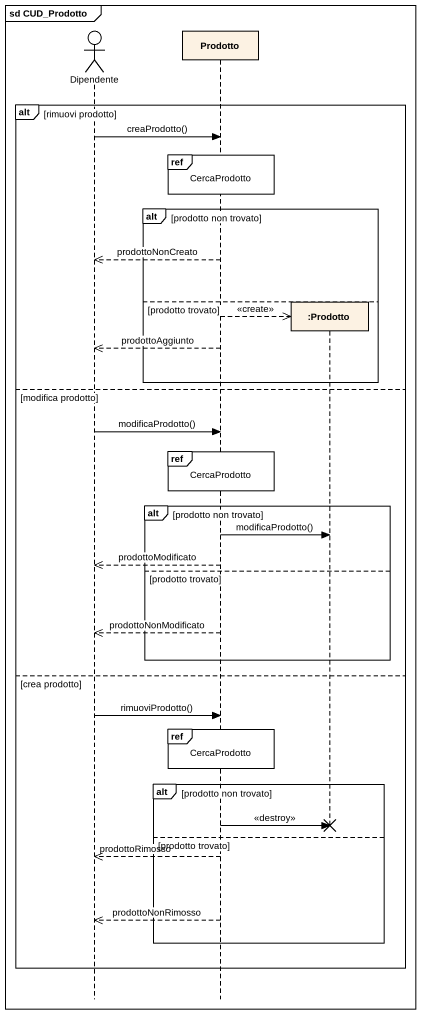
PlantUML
@startuml
mainframe sd CUD_Prodotto
hide footbox
actor Dipendente
participant Prodotto
participant ":Prodotto" as Prodotto_2

alt rimuovi prodotto
  Dipendente -> Prodotto : creaProdotto()
  ref over Prodotto : CercaProdotto
  alt prodotto non trovato
    Prodotto -->> Dipendente : prodottoNonCreato
  else prodotto trovato
    Prodotto -->> Prodotto_2 ** : <<create>>
    Prodotto -->> Dipendente : prodottoAggiunto
  end
else modifica prodotto
  Dipendente -> Prodotto : modificaProdotto()
  ref over Prodotto : CercaProdotto
  alt prodotto non trovato
    Prodotto -> Prodotto_2 : modificaProdotto()
    Prodotto -->> Dipendente : prodottoModificato
  else prodotto trovato
    Prodotto -->> Dipendente : prodottoNonModificato
  end
else crea prodotto
  Dipendente -> Prodotto : rimuoviProdotto()
  ref over Prodotto : CercaProdotto
  alt prodotto non trovato
    Prodotto -> Prodotto_2 !! : <<destroy>>
  else prodotto trovato
    Prodotto -->> Dipendente : prodottoRimosso
    Prodotto -->> Dipendente : prodottoNonRimosso
  end
end
@enduml
